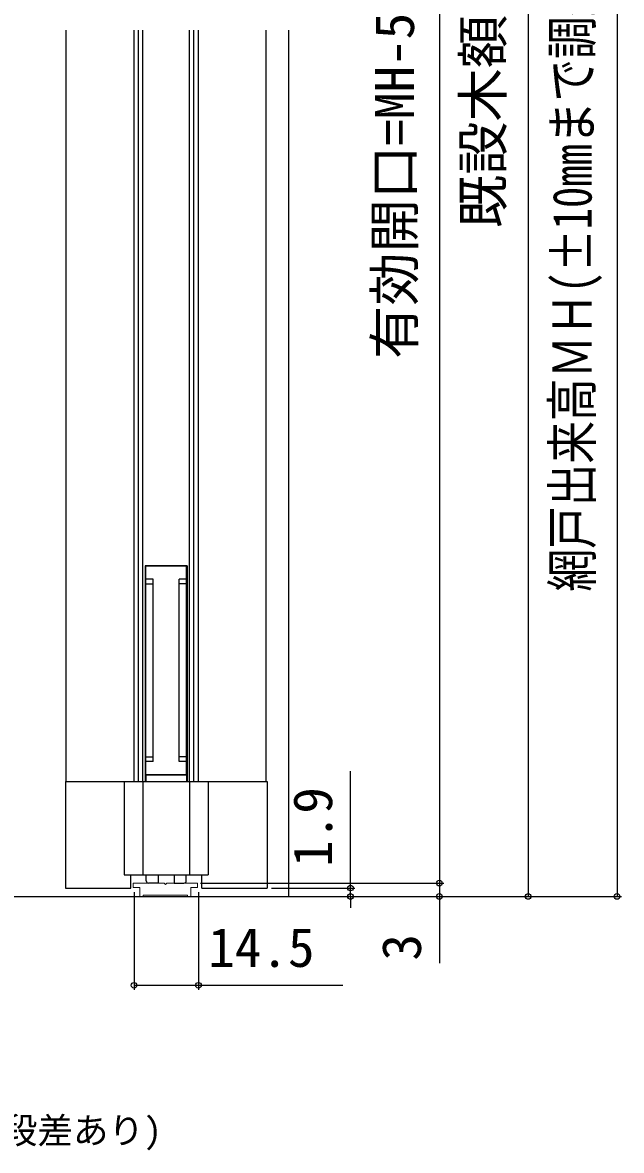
# Model space of a CAD drawing. Units: millimetres, scale not verified. Extents: x -525 to 525, y -803 to 799.
# Drawn here: x -60.6 to 74.2, y -19 to 234.9 of the extents above; entities that cross this region are included whole.
import ezdxf
from ezdxf.enums import TextEntityAlignment as Align

# ---------------------------------------------------------------- set-up
doc = ezdxf.new("R2010")
doc.units = ezdxf.units.MM
doc.header["$LTSCALE"] = 4
doc.layers.add('0-2_YKK_11', color=7, linetype='Continuous', lineweight=18)
for name, color, linetype in [('0-4_YKK_12', 2, 'Continuous'), ('0-5_YKK_13', 4, 'Continuous'), ('0-6_YKK_D', 6, 'Continuous')]:
    doc.layers.add(name, color=color, linetype=linetype)
doc.styles.add('ＭＳ ゴシック', font='')
doc.styles.get('ＭＳ ゴシック').set_extended_font_data('MS Gothic')

msp = doc.modelspace()

# ---------------------------------------------------------------- linework, layer by layer
at = {"layer": '0-2_YKK_11'}
msp.add_lwpolyline([(-33.483, 38.463), (-23.483, 38.463), (-23.483, 38.163), (-22.733, 38.163), (-22.733, 40.163), (-21.233, 40.163), (-21.233, 41.163), (-28.183, 41.163), (-28.483, 40.863), (-28.783, 41.163), (-35.733, 41.163), (-35.733, 40.163), (-34.233, 40.163), (-34.233, 38.163), (-33.483, 38.163)], close=True, dxfattribs=at)
at = {"layer": '0-4_YKK_12'}
for p, q in [((-50.8, 64.063), (-50.8, 233.162)), ((-35.55, 64.063), (-35.55, 233.162)), ((-34.55, 64.063), (-34.55, 233.162)), ((-33.55, 64.063), (-33.55, 233.162)), ((-23.05, 64.063), (-23.05, 233.162)), ((-22.05, 64.063), (-22.05, 233.162)), ((-21.05, 64.063), (-21.05, 233.162)), ((-5.8, 64.063), (-5.8, 233.162)), ((-0.8, 233.162), (-0.8, 38.163))]:
    msp.add_line(p, q, dxfattribs=at)
at = {"layer": '0-5_YKK_13'}
for p, q in [((-33.05, 112.563), (-33.05, 64.063)), ((-33.05, 112.563), (-23.55, 112.563)), ((-23.55, 112.563), (-33.05, 112.563)), ((-32.9, 65.563), (-32.9, 112.563)), ((-23.7, 65.563), (-23.7, 112.563)), ((-23.55, 112.563), (-23.55, 64.063)), ((-31.2, 109.563), (-32.9, 109.563)), ((-31.2, 68.563), (-31.2, 109.563)), ((-25.4, 68.563), (-25.4, 109.563)), ((-23.7, 109.563), (-25.4, 109.563)), ((-32.8, 108.563), (-31.3, 108.563)), ((-23.8, 108.563), (-25.3, 108.563)), ((-31.2, 68.563), (-32.9, 68.563)), ((-32.8, 69.563), (-31.3, 69.563)), ((-23.7, 68.563), (-25.4, 68.563)), ((-23.8, 69.563), (-25.3, 69.563)), ((-51, 64.063), (-5.6, 64.063)), ((-51, 64.063), (-51, 40.063)), ((-37.75, 64.063), (-37.75, 43.063)), ((-33.55, 64.063), (-33.55, 43.063)), ((-23.55, 65.563), (-33.05, 65.563)), ((-23.55, 65.463), (-33.05, 65.463)), ((-32.9, 65.463), (-32.9, 64.063)), ((-30.55, 65.463), (-30.55, 65.563)), ((-26.05, 65.463), (-26.05, 65.563)), ((-23.7, 65.463), (-23.7, 64.063)), ((-23.05, 64.063), (-23.05, 43.063)), ((-18.85, 64.063), (-18.85, 43.063)), ((-5.6, 64.063), (-5.6, 40.063)), ((-37.75, 43.063), (-18.85, 43.063)), ((-36.3, 40.063), (-36.3, 43.063)), ((-32.8, 41.663), (-32.8, 43.063)), ((-23.8, 41.663), (-23.8, 43.063)), ((-20.3, 40.063), (-20.3, 43.063)), ((-51, 40.063), (-36.3, 40.063)), ((-20.3, 40.063), (-5.6, 40.063))]:
    msp.add_line(p, q, dxfattribs=at)
for points in [[(-30.1, 43.063), (-30.1, 41.163), (-32.3, 41.163)], [(-26.5, 43.063), (-26.5, 41.163), (-24.3, 41.163)]]:
    msp.add_lwpolyline(points, dxfattribs=at)
for centre, start, end in [((-32.3, 41.663), 180, 270), ((-24.3, 41.663), 270, 0)]:
    msp.add_arc(centre, 0.5, start, end, dxfattribs=at)
at = {"layer": '0-6_YKK_D'}
for p, q in [((53.2, 461.162), (53.2, 38.163)), ((73.2, 461.162), (73.2, 38.163)), ((33.2, 406.162), (33.2, 41.163)), ((13.2, 40.063), (13.2, 66.368)), ((-20.55, 41.163), (34.2, 41.163)), ((-20.55, 41.163), (34.2, 41.163)), ((-69.748, 38.163), (74.2, 38.163)), ((-35.55, 39.163), (-35.55, 17.163)), ((-21.925, 38.163), (34.2, 38.163)), ((-21.55, 38.163), (14.2, 38.163)), ((-21.05, 39.163), (-21.05, 17.163)), ((-8.661, 38.163), (54.2, 38.163)), ((-4.6, 40.063), (14.2, 40.063)), ((13.2, 38.163), (13.2, 40.063)), ((13.2, 38.163), (13.2, 35.613))]:
    msp.add_line(p, q, dxfattribs=at)
for points in [[(33.2, 41.163), (33.2, 38.163), (33.2, 23.109)], [(-35.55, 18.163), (-21.05, 18.163), (11.5, 18.163)]]:
    msp.add_lwpolyline(points, dxfattribs=at)
for centre in [(13.2, 40.063), (33.2, 41.163), (33.2, 41.163), (13.2, 38.163), (33.2, 38.163), (53.2, 38.163), (73.2, 38.163), (-35.55, 18.163), (-21.05, 18.163)]:
    msp.add_circle(centre, 0.637, dxfattribs=at)

# ---------------------------------------------------------------- texts
at = {"layer": '0-6_YKK_D', "style": 'ＭＳ ゴシック', "width": 0.8}
msp.add_text('網戸出来高ＭＨ(±10mmまで調整ができます。)', height=8.798, rotation=90, dxfattribs=at).set_placement((70.132, 106.788), align=Align.BOTTOM_LEFT)
at = {"layer": '0-6_YKK_D', "style": 'ＭＳ ゴシック'}
for s, p in [('既設木額縁内法', (50.063, 188.606)), ('有効開口=MH-58', (30.132, 159.163)), ('1.9', (11.7, 44.822)), ('3', (31.7, 23.722))]:
    msp.add_text(s, height=8.798, rotation=90, dxfattribs=at).set_placement(p, align=Align.BOTTOM_LEFT)
for s, height, p in [('14.5', 8.798, (-18.841, 19.663)), ('下枠化粧カバー(段差あり)', 5.865, (-125.284, -19.211))]:
    msp.add_text(s, height=height, dxfattribs=at).set_placement(p, align=Align.BOTTOM_LEFT)

doc.saveas('drawing.dxf')
